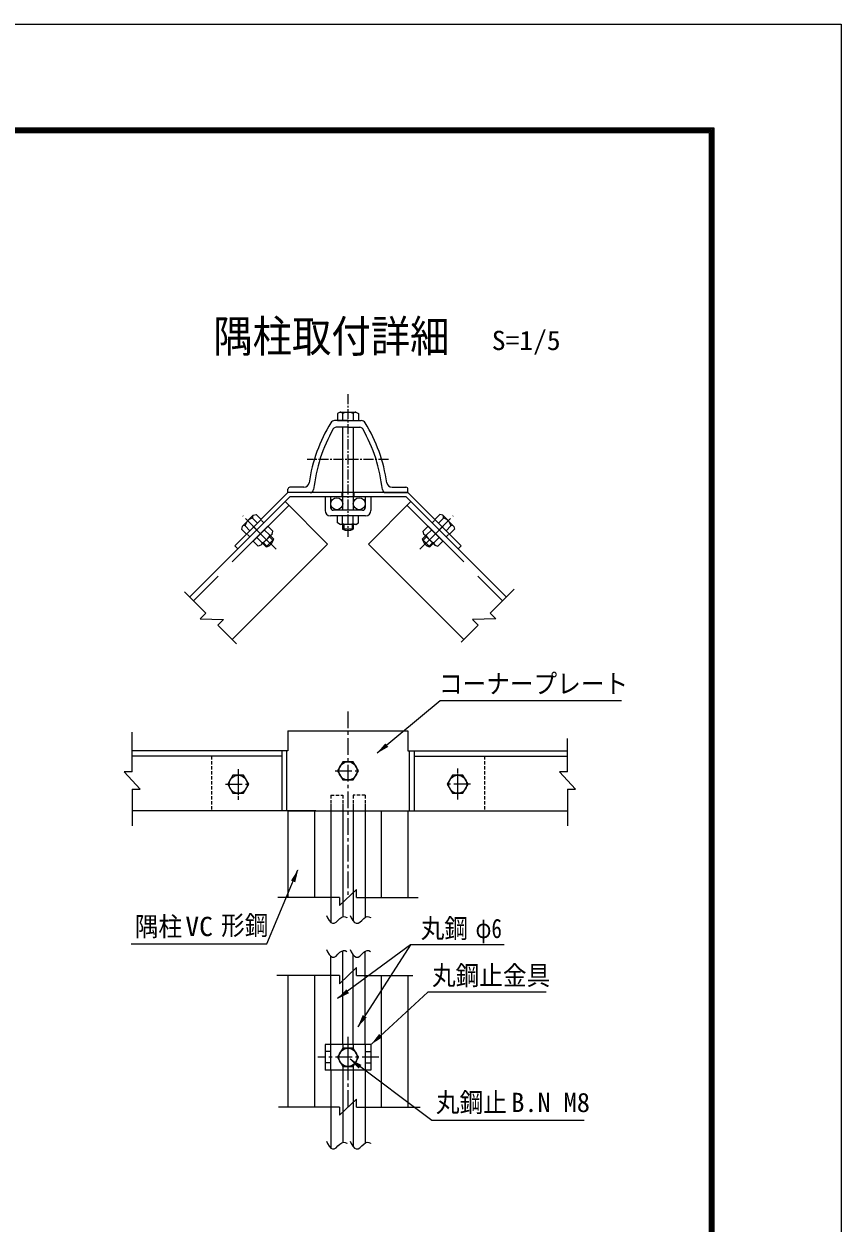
# Model space of a CAD drawing. Units: millimetres, scale not verified, with parts at other scales. Extents: x -4455 to 4455, y -3150 to 3150.
# Drawn here: x 2617 to 4455, y 451 to 3150 of the extents above; entities that cross this region are included whole.
import ezdxf
from ezdxf.enums import TextEntityAlignment as Align

# ---------------------------------------------------------------- set-up
doc = ezdxf.new("R2010")
doc.units = ezdxf.units.MM
doc.header["$LTSCALE"] = 30
for name, pattern in [('DASHED', [7.5, 6, -1.5]), ('USER1', [2, 1.25, -0.25, 0.25, -0.25]), ('USER2', [0.375, 0.25, -0.125]), ('USER3', [1.125, 0.75, -0.125, 0.125, -0.125]), ('USER4', [4.7625, 3.175, -1.5875])]:
    doc.linetypes.add(name, pattern=pattern)
doc.layers.add('0-4_7詳細', color=7, linetype='Continuous', lineweight=18)
doc.layers.add('0-F_D-TTL', color=7, linetype='Continuous', lineweight=9)
doc.styles.add('ＭＳ ゴシック', font='')
doc.styles.get('ＭＳ ゴシック').set_extended_font_data('MS Gothic')

msp = doc.modelspace()

# ---------------------------------------------------------------- linework, layer by layer
at = {"layer": '0-4_7詳細', "color": 1, "linetype": 'USER3'}
for p, q in [((3345.56, 2317.28), (3345.56, 1997.06)), ((3436.94, 2170.52), (3253.79, 2170.52))]:
    msp.add_line(p, q, dxfattribs=at)
at = {"layer": '0-4_7詳細', "lineweight": 9}
for p, q in [((3327.92, 2277.32), (3322.04, 2273.93)), ((3322.04, 2273.93), (3322.04, 2258.12)), ((3327.92, 2277.32), (3363.2, 2277.32)), ((3333.56, 2273.93), (3333.56, 2258.12)), ((3357.56, 2273.93), (3357.56, 2258.12)), ((3363.2, 2277.32), (3369.08, 2273.93)), ((3369.08, 2273.93), (3369.08, 2258.12)), ((3345.56, 2258.12), (3315.56, 2258.12)), ((3345.56, 2243.12), (3318.93, 2243.12)), ((3322.04, 2258.12), (3369.08, 2258.12)), ((3333.56, 2243.12), (3333.56, 2056.52)), ((3345.56, 2258.12), (3375.56, 2258.12)), ((3345.56, 2243.12), (3372.18, 2243.12)), ((3357.56, 2243.12), (3357.56, 2056.52)), ((3246.21, 2108.12), (3215.06, 2108.12)), ((3444.9, 2108.12), (3476.06, 2108.12)), ((3214.53, 2086.52), (2989.41, 1861.4)), ((3210.56, 2096.12), (3091.07, 1976.64)), ((3214.53, 2086.52), (3097.86, 1969.85)), ((3210.56, 2096.12), (3210.56, 2103.62)), ((3480.56, 2096.12), (3210.56, 2096.12)), ((3260.76, 2096.12), (3210.56, 2096.12)), ((3476.58, 2086.52), (3214.53, 2086.52)), ((3430.35, 2096.12), (3480.56, 2096.12)), ((3476.58, 2086.52), (3701.7, 1861.4)), ((3476.58, 2086.52), (3593.25, 1969.85)), ((3480.56, 2096.12), (3480.56, 2103.62)), ((3480.56, 2096.12), (3600.04, 1976.64)), ((3299.38, 1980.45), (3203.93, 2075.91)), ((3391.73, 1980.45), (3487.19, 2075.91)), ((3132.39, 2045.11), (3107.45, 2020.17)), ((3150.13, 2035.69), (3116.87, 2002.43)), ((3130.81, 2038.72), (3141.98, 2027.55)), ((3132.39, 2045.11), (3138.95, 2046.87)), ((3138.95, 2046.87), (3150.13, 2035.69)), ((3369.08, 2043.92), (3322.04, 2043.92)), ((3322.04, 2028.05), (3322.04, 2043.92)), ((3327.8, 2024.72), (3322.04, 2028.05)), ((3363.32, 2024.72), (3327.8, 2024.72)), ((3333.56, 2026.78), (3333.56, 2043.92)), ((3333.56, 2024.72), (3333.56, 2014.06)), ((3357.56, 2026.78), (3357.56, 2043.92)), ((3357.56, 2024.72), (3357.56, 2014.06)), ((3552.16, 2046.87), (3540.98, 2035.69)), ((3540.98, 2035.69), (3574.24, 2002.43)), ((3560.3, 2038.72), (3549.13, 2027.55)), ((3558.72, 2045.11), (3552.16, 2046.87)), ((3558.72, 2045.11), (3583.66, 2020.17)), ((3107.45, 2020.17), (3105.69, 2013.61)), ((3105.69, 2013.61), (3116.87, 2002.43)), ((3113.84, 2021.75), (3125.01, 2010.58)), ((3132.14, 1987.16), (3165.4, 2020.42)), ((3149.79, 1977.65), (3174.91, 2002.77)), ((3169.38, 2000.15), (3157.26, 2012.27)), ((3170.83, 1998.7), (3178.37, 1991.16)), ((3357.56, 2014.06), (3333.56, 2014.06)), ((3520.28, 1998.7), (3512.74, 1991.16)), ((3514.48, 2009.19), (3525.71, 2020.42)), ((3516.21, 2002.77), (3514.48, 2009.19)), ((3541.32, 1977.65), (3516.21, 2002.77)), ((3521.73, 2000.15), (3533.85, 2012.27)), ((3558.97, 1987.16), (3525.71, 2020.42)), ((3577.27, 2021.75), (3566.1, 2010.58)), ((3585.42, 2013.61), (3574.24, 2002.43)), ((3583.66, 2020.17), (3585.42, 2013.61)), ((3299.38, 1980.45), (3084.87, 1765.94)), ((3097.86, 1969.85), (3091.07, 1976.64)), ((3143.36, 1975.93), (3132.14, 1987.16)), ((3152.41, 1983.18), (3140.29, 1995.3)), ((3149.79, 1977.65), (3143.36, 1975.93)), ((3153.86, 1981.73), (3161.4, 1974.19)), ((3161.4, 1974.19), (3178.37, 1991.16)), ((3391.73, 1980.45), (3606.24, 1765.94)), ((3529.71, 1974.19), (3512.74, 1991.16)), ((3537.25, 1981.73), (3529.71, 1974.19)), ((3538.7, 1983.18), (3550.83, 1995.3)), ((3593.25, 1969.85), (3600.04, 1976.64)), ((3210.56, 1560.29), (3480.56, 1560.29)), ((3210.56, 1560.29), (3210.56, 1515.29)), ((3480.56, 1560.29), (3480.56, 1515.29)), ((3210.56, 1515.29), (2859.81, 1515.29)), ((3196.95, 1515.29), (3196.95, 1380.29)), ((3207.56, 1515.29), (3207.56, 1380.29)), ((3480.56, 1515.29), (3839.16, 1515.29)), ((3483.56, 1515.29), (3483.56, 1380.29)), ((3494.16, 1515.29), (3494.16, 1380.29)), ((3196.95, 1503.29), (2859.81, 1503.29)), ((3494.16, 1503.29), (3836.91, 1503.29)), ((3273.47, 1380.29), (2859.81, 1380.29)), ((3210.56, 1380.29), (3480.56, 1380.29)), ((3210.56, 1380.29), (3210.56, 1185.62)), ((3306.61, 1395.29), (3306.61, 1129.73)), ((3333.61, 1395.29), (3333.61, 1142.11)), ((3357.51, 1395.29), (3357.51, 1132.51)), ((3384.51, 1395.29), (3384.51, 1141.11)), ((3419.9, 1380.29), (3839.16, 1380.29)), ((3480.56, 1380.29), (3480.56, 1185.62)), ((3306.61, 854.5), (3306.61, 1053.44)), ((3333.61, 854.5), (3333.61, 1065.82)), ((3357.51, 854.5), (3357.51, 1056.21)), ((3384.51, 854.5), (3384.51, 1064.82)), ((3210.56, 1009.68), (3210.56, 713.55)), ((3480.56, 1009.68), (3480.56, 713.55)), ((3293.96, 854.5), (3293.96, 797.5)), ((3397.16, 854.5), (3293.96, 854.5)), ((3397.16, 854.5), (3397.16, 797.5)), ((3397.16, 797.5), (3293.96, 797.5)), ((3306.61, 797.5), (3306.61, 622.19)), ((3333.61, 797.5), (3333.61, 634.57)), ((3357.51, 797.5), (3357.51, 624.96)), ((3384.51, 797.5), (3384.51, 633.57))]:
    msp.add_line(p, q, dxfattribs=at)
at = {"layer": '0-4_7詳細', "color": 3}
for p, q in [((3306.56, 2086.52), (3293.96, 2086.52)), ((3293.96, 2086.52), (3293.96, 2055.92)), ((3306.56, 2086.52), (3306.56, 2062.52)), ((3384.56, 2086.52), (3384.56, 2062.52)), ((3397.16, 2086.52), (3384.56, 2086.52)), ((3397.16, 2086.52), (3397.16, 2055.92)), ((3378.56, 2056.52), (3312.56, 2056.52)), ((3385.16, 2043.92), (3305.96, 2043.92)), ((3270.56, 1380.29), (3270.56, 1185.62)), ((3420.56, 1380.29), (3420.56, 1185.62)), ((3270.56, 1009.68), (3270.56, 713.55)), ((3420.56, 1009.68), (3420.56, 713.55))]:
    msp.add_line(p, q, dxfattribs=at)
at = {"layer": '0-4_7詳細', "color": 1, "linetype": 'USER2'}
for p, q in [((3332.06, 2096.12), (3332.06, 2086.52)), ((3359.06, 2096.12), (3359.06, 2086.52)), ((3156.2, 2028.18), (3149.41, 2034.97)), ((3534.92, 2028.18), (3541.7, 2034.97)), ((3534.92, 2028.18), (3541.7, 2034.97)), ((3124.38, 1996.36), (3117.59, 2003.15)), ((3566.74, 1996.36), (3573.52, 2003.15)), ((3566.74, 1996.36), (3573.52, 2003.15))]:
    msp.add_line(p, q, dxfattribs=at)
at = {"layer": '0-4_7詳細', "color": 3, "linetype": 'DASHED'}
for p, q in [((3212.41, 2067.43), (2997.9, 1852.92)), ((3478.7, 2067.43), (3693.21, 1852.92))]:
    msp.add_line(p, q, dxfattribs=at)
at = {"layer": '0-4_7詳細', "color": 1, "linetype": 'USER1'}
for p, q in [((3183.6, 1968.96), (3108.62, 2043.94)), ((3158.01, 1994.55), (3116.84, 2035.72)), ((3507.51, 1968.96), (3582.5, 2043.94)), ((3533.1, 1994.55), (3574.27, 2035.72)), ((3533.1, 1994.55), (3574.27, 2035.72)), ((3345.56, 1603.71), (3345.56, 1185.62)), ((3098.58, 1474.43), (3098.58, 1405.04)), ((3098.58, 1464.2), (3098.58, 1416.37)), ((3316.99, 1470.29), (3374.12, 1470.29)), ((3592.53, 1406.05), (3592.53, 1475.44)), ((3592.53, 1416.28), (3592.53, 1464.11)), ((3070.02, 1440.24), (3127.14, 1440.24)), ((3621.09, 1440.24), (3563.97, 1440.24)), ((3345.56, 872.41), (3345.56, 713.55)), ((3345.56, 864.14), (3345.56, 787.57)), ((3415.1, 826), (3277.75, 826))]:
    msp.add_line(p, q, dxfattribs=at)
at = {"layer": '0-4_7詳細', "color": 1}
for p, q in [((3335.96, 2024.72), (3335.96, 2012.85)), ((3355.16, 2024.72), (3355.16, 2012.85)), ((3155.56, 1983.42), (3163.95, 1975.03)), ((3169.14, 1997), (3177.53, 1988.61)), ((3521.98, 1997), (3513.58, 1988.61)), ((3535.55, 1983.42), (3527.16, 1975.03)), ((3486.41, 1079.12), (3322.21, 958.02))]:
    msp.add_line(p, q, dxfattribs=at)
at = {"layer": '0-4_7詳細', "color": 4}
for p, q in [((3025.46, 1825.35), (2977.6, 1873.21)), ((3665.65, 1825.35), (3719.08, 1878.78)), ((3025.46, 1825.35), (3012.74, 1812.62)), ((3012.74, 1812.62), (3065.61, 1810.66)), ((3052.88, 1797.93), (3065.61, 1810.66)), ((3678.37, 1812.62), (3625.5, 1810.66)), ((3638.23, 1797.93), (3625.5, 1810.66)), ((3665.65, 1825.35), (3678.37, 1812.62)), ((3052.88, 1797.93), (3094.73, 1756.09)), ((3638.23, 1797.93), (3600.08, 1759.78)), ((2859.81, 1468.18), (2859.81, 1557.68)), ((3839.16, 1468.18), (3839.16, 1543.21)), ((2841.81, 1468.18), (2877.81, 1429.4)), ((2859.81, 1468.18), (2841.81, 1468.18)), ((3821.16, 1468.18), (3857.16, 1429.4)), ((3839.16, 1468.18), (3821.16, 1468.18)), ((2859.81, 1429.4), (2859.81, 1346.87)), ((2859.81, 1429.4), (2877.81, 1429.4)), ((3839.16, 1429.4), (3839.16, 1346.87)), ((3839.16, 1429.4), (3857.16, 1429.4)), ((3326.17, 1167.62), (3364.94, 1203.62)), ((3364.94, 1185.62), (3364.94, 1203.62)), ((3326.17, 1185.62), (3187.36, 1185.62)), ((3326.17, 1185.62), (3326.17, 1167.62)), ((3364.94, 1185.62), (3503.75, 1185.62)), ((3326.17, 991.68), (3364.94, 1027.68)), ((3364.94, 1009.68), (3364.94, 1027.68)), ((3326.17, 1009.68), (3185.81, 1009.68)), ((3326.17, 1009.68), (3326.17, 991.68)), ((3364.94, 1009.68), (3491.64, 1009.68)), ((3364.94, 713.55), (3364.94, 731.55)), ((3326.17, 713.55), (3189.41, 713.55)), ((3364.94, 713.55), (3507.81, 713.55))]:
    msp.add_line(p, q, dxfattribs=at)
at = {"layer": '0-4_7詳細', "color": 3, "linetype": 'USER2'}
for p, q in [((3038.58, 1503.29), (3038.58, 1380.29)), ((3652.53, 1503.29), (3652.53, 1380.29)), ((3306.61, 1415.62), (3306.61, 1395.29)), ((3306.61, 1415.62), (3333.61, 1415.62)), ((3333.61, 1415.62), (3333.61, 1395.29)), ((3357.51, 1415.62), (3357.51, 1395.29)), ((3384.51, 1415.62), (3357.51, 1415.62)), ((3384.51, 1415.62), (3384.51, 1395.29))]:
    msp.add_line(p, q, dxfattribs=at)
at = {"layer": '0-4_7詳細', "color": 1, "linetype": 'USER4'}
for p, q in [((3306.56, 838.75), (3293.96, 838.75)), ((3306.56, 854.5), (3306.56, 797.5)), ((3333.61, 854.5), (3333.61, 846.04)), ((3357.51, 854.5), (3357.51, 846.04)), ((3384.56, 854.5), (3384.56, 797.5)), ((3384.56, 838.75), (3397.16, 838.75)), ((3306.56, 813.25), (3293.96, 813.25)), ((3384.56, 813.25), (3397.16, 813.25)), ((3333.61, 805.96), (3333.61, 797.5)), ((3357.51, 805.96), (3357.51, 797.5))]:
    msp.add_line(p, q, dxfattribs=at)
at = {"layer": '0-4_7詳細', "lineweight": 9}
for points in [[(3363.32, 2024.72), (3369.08, 2028.05), (3369.08, 2043.92)], [(3174.91, 2002.77), (3176.63, 2009.19), (3165.4, 2020.42)], [(3541.32, 1977.65), (3547.75, 1975.93), (3558.97, 1987.16)]]:
    msp.add_lwpolyline(points, dxfattribs=at)
at = {"layer": '0-4_7詳細', "color": 4}
for points in [[(3960.67, 1627.71), (3552.62, 1627.71), (3411.33, 1510.38)], [(3297.01, 1144.71), (3299.28, 1139.58), (3302.96, 1133.56), (3306.75, 1129.58), (3310.66, 1127.65), (3314.68, 1127.76), (3318.82, 1129.92), (3323.07, 1134.13), (3327.3, 1138.56), (3331.38, 1141.4), (3335.29, 1142.65), (3339.04, 1142.3), (3342.64, 1140.36), (3343.01, 1139.97)], [(3350.56, 1144.71), (3352.82, 1139.58), (3356.5, 1133.56), (3360.3, 1129.58), (3364.21, 1127.65), (3368.23, 1127.76), (3372.37, 1129.92), (3376.62, 1134.13), (3380.85, 1138.56), (3384.92, 1141.4), (3388.83, 1142.65), (3392.59, 1142.3), (3396.19, 1140.36), (3396.56, 1139.97)], [(3297.01, 1068.42), (3299.28, 1063.29), (3302.96, 1057.26), (3306.75, 1053.29), (3310.66, 1051.36), (3314.68, 1051.47), (3318.82, 1053.63), (3323.07, 1057.84), (3327.3, 1062.27), (3331.38, 1065.11), (3335.29, 1066.35), (3339.04, 1066.01), (3342.64, 1064.06), (3343.01, 1063.68)], [(3350.56, 1068.42), (3352.82, 1063.29), (3356.5, 1057.26), (3360.3, 1053.29), (3364.21, 1051.36), (3368.23, 1051.47), (3372.37, 1053.63), (3376.62, 1057.84), (3380.85, 1062.27), (3384.92, 1065.11), (3388.83, 1066.35), (3392.59, 1066.01), (3396.19, 1064.06), (3396.56, 1063.68)], [(3326.17, 713.55), (3326.17, 695.55), (3364.94, 731.55)], [(3297.01, 637.17), (3299.28, 632.04), (3302.96, 626.01), (3306.75, 622.04), (3310.66, 620.11), (3314.68, 620.22), (3318.82, 622.38), (3323.07, 626.59), (3327.3, 631.02), (3331.38, 633.86), (3335.29, 635.1), (3339.04, 634.75), (3342.64, 632.81), (3343.01, 632.43)], [(3350.56, 637.17), (3352.82, 632.04), (3356.5, 626.01), (3360.3, 622.04), (3364.21, 620.11), (3368.23, 620.22), (3372.37, 622.38), (3376.62, 626.59), (3380.85, 631.02), (3384.92, 633.86), (3388.83, 635.1), (3392.59, 634.75), (3396.19, 632.81), (3396.56, 632.43)]]:
    msp.add_lwpolyline(points, dxfattribs=at)
at = {"layer": '0-4_7詳細', "color": 3}
for points in [[(3369.08, 1470.29), (3357.32, 1490.65), (3333.8, 1490.65), (3322.04, 1470.29), (3333.8, 1449.92), (3357.32, 1449.92)], [(3122.1, 1440.24), (3110.34, 1460.61), (3086.82, 1460.61), (3075.06, 1440.24), (3086.82, 1419.87), (3110.34, 1419.87)], [(3569.01, 1440.24), (3580.77, 1419.87), (3604.29, 1419.87), (3616.05, 1440.24), (3604.29, 1460.61), (3580.77, 1460.61)], [(3369.08, 826), (3357.32, 846.37), (3333.8, 846.37), (3322.04, 826), (3333.8, 805.63), (3357.32, 805.63)]]:
    msp.add_lwpolyline(points, close=True, dxfattribs=at)
at = {"layer": '0-4_7詳細', "color": 1}
for points in [[(2857.4, 1081.63), (3162.7, 1081.63), (3233.03, 1247.48)], [(3697.09, 1079.12), (3486.41, 1079.12), (3368.02, 894.94)], [(3791.2, 972.52), (3525.16, 972.52), (3398.63, 855.86)], [(3877.29, 683.66), (3534.05, 683.66), (3350.44, 821.59)]]:
    msp.add_lwpolyline(points, dxfattribs=at)
at = {"layer": '0-4_7詳細', "color": 3}
for centre, radius in [((3320.11, 2071.15), 13.5), ((3371.01, 2071.15), 13.5), ((3345.56, 1470.29), 20.4), ((3098.58, 1440.24), 20.4), ((3592.53, 1440.24), 20.4), ((3345.56, 826), 20.4)]:
    msp.add_circle(centre, radius, dxfattribs=at)
at = {"layer": '0-4_7詳細', "lineweight": 9}
for centre, radius, start, end in [((3328.22, 2271.44), 5.88, 24.94299, 92.968), ((3345.56, 2254.41), 22.91, 58.40741, 121.59259), ((3362.89, 2271.44), 5.88, 87.032, 155.05701), ((3614.28, 2066.18), 360, 148.65793, 171.65211), ((3315.56, 2247.62), 10.5, 90, 146.38009), ((3318.93, 2235.62), 7.5, 90, 150.15745), ((3372.18, 2235.62), 7.5, 29.84255, 90), ((3375.56, 2247.62), 10.5, 33.61991, 90), ((3076.83, 2066.18), 360, 8.34789, 31.34207), ((3614.28, 2066.18), 348, 150.15745, 173.95476), ((3076.83, 2066.18), 348, 6.04524, 29.84255), ((3215.06, 2103.62), 4.5, 90, 180), ((3246.21, 2120.12), 12, 270, 351.98548), ((3444.9, 2120.12), 12, 188.01452, 270), ((3476.06, 2103.62), 4.5, 0, 90), ((3260.76, 2103.62), 7.5, 270, 353.95476), ((3430.35, 2103.62), 7.5, 186.04524, 270), ((3136.12, 2016.44), 22.91, 103.40741, 166.59259), ((3136.33, 2040.74), 5.88, 132.032, 200.05701), ((3327.8, 2033.81), 9.09, 270, 309.3382), ((3345.56, 2060.72), 36, 250.52878, 289.47122), ((3363.32, 2033.81), 9.09, 230.6618, 270), ((3554.78, 2040.74), 5.88, 339.94299, 47.968), ((3554.99, 2016.44), 22.91, 13.40741, 76.59259), ((3111.82, 2016.23), 5.88, 69.94299, 137.968), ((3136.89, 2015.67), 36, 295.52878, 334.47122), ((3168.48, 2009.2), 9.09, 275.6618, 315), ((3345.56, 2034.84), 24, 240, 300), ((3522.63, 2009.2), 9.09, 225, 264.3382), ((3554.22, 2015.67), 36, 205.52878, 244.47122), ((3579.29, 2016.23), 5.88, 42.032, 110.05701), ((3143.36, 1984.08), 9.09, 315, 354.3382), ((3155.19, 1997.37), 24, 285, 345), ((3535.92, 1997.37), 24, 195, 255), ((3547.75, 1984.08), 9.09, 185.6618, 225)]:
    msp.add_arc(centre, radius, start, end, dxfattribs=at)
at = {"layer": '0-4_7詳細', "color": 3}
for centre, radius, start, end in [((3305.96, 2055.92), 12, 180, 270), ((3312.56, 2062.52), 6, 180, 270), ((3378.56, 2062.52), 6, 270, 0), ((3385.16, 2055.92), 12, 270, 0)]:
    msp.add_arc(centre, radius, start, end, dxfattribs=at)
at = {"layer": '0-4_7詳細', "color": 4}
msp.add_solid([(3409.79, 1509.1), (3429.55, 1532.28), (3436.2, 1524.26)], dxfattribs=at)
at = {"layer": '0-4_7詳細', "color": 1}
for points in [[(3233.82, 1249.32), (3226.9, 1219.67), (3217.31, 1223.74)], [(3320.6, 956.83), (3341.66, 978.83), (3347.84, 970.45)], [(3366.94, 893.26), (3378.78, 921.31), (3387.54, 915.68)], [(3397.16, 854.5), (3415.68, 878.67), (3422.74, 871.01)], [(3348.84, 822.79), (3375.95, 808.94), (3369.7, 800.61)]]:
    msp.add_solid(points, dxfattribs=at)
at = {"layer": '0-F_D-TTL', "color": 2, "lineweight": 18}
msp.add_lwpolyline([(-4454.85, 3150.21), (4454.85, 3150.21), (4454.85, -3150.21), (-4454.85, -3150.21)], close=True, dxfattribs=at)
at = {"layer": '0-F_D-TTL'}
for points in [[(-4168.47, 2916.87), (4168.47, 2916.87), (4168.47, -2916.87), (-4168.47, -2916.87)], [(-4165.81, 2914.21), (4165.81, 2914.21), (4165.81, -2914.21), (-4165.81, -2914.21)], [(-4163.16, 2911.56), (4163.16, 2911.56), (4163.16, -2911.56), (-4163.16, -2911.56)], [(-4160.51, 2908.91), (4160.51, 2908.91), (4160.51, -2908.91), (-4160.51, -2908.91)], [(-4157.86, 2906.26), (4157.86, 2906.26), (4157.86, -2906.26), (-4157.86, -2906.26)]]:
    msp.add_lwpolyline(points, close=True, dxfattribs=at)

# ---------------------------------------------------------------- texts
at = {"layer": '0-4_7詳細', "style": 'ＭＳ ゴシック', "width": 0.9}
msp.add_text('隅柱取付詳細', height=72.14, dxfattribs=at).set_placement((3042.4, 2390.12), align=Align.BOTTOM_LEFT)
at = {"layer": '0-4_7詳細', "color": 3, "style": 'ＭＳ ゴシック'}
for s, width, p in [('S=1/5', 1.05, (3669.18, 2403.82)), ('コーナープレート', 0.9, (3550.26, 1631.67)), ('隅柱', 0.9, (2865.85, 1085.57)), ('VC', 1.05, (2979.65, 1085.74)), ('形鋼', 0.9, (3059.96, 1088.2)), ('丸鋼', 0.9, (3509.24, 1081.3)), ('φ6', 0.8, (3632.44, 1081.3)), ('丸鋼止金具', 0.9, (3534.57, 975.5)), ('丸鋼止', 0.9, (3543.36, 689.91))]:
    msp.add_text(s, height=43.33, dxfattribs=dict(at, width=width)).set_placement(p, align=Align.BOTTOM_LEFT)
msp.add_text('B.N M8', height=43.33, dxfattribs=at).set_placement((3713.07, 689.91), align=Align.BOTTOM_LEFT)

doc.saveas('drawing.dxf')
